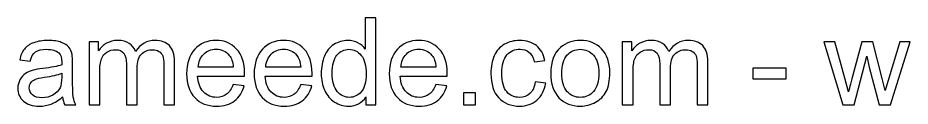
# Model space of a CAD drawing. Header units: millimetres. Extents: x -790 to 1043, y -481 to 328.
# Drawn here: x 593.1 to 824.4, y -481.3 to -458.4 of the extents above; entities that cross this region are included whole.
import ezdxf

# ---------------------------------------------------------------- set-up
doc = ezdxf.new("R2010")
doc.units = ezdxf.units.MM
doc.header["$MEASUREMENT"] = 0
doc.layers.add('Layer 1', color=7, linetype='Continuous')

msp = doc.modelspace()

# ---------------------------------------------------------------- linework, layer by layer
at = {"layer": 'Layer 1', "color": 250}
for points, knots in [([(683.3194, -480.9353), (683.3194, -480.9353), (683.3194, -478.8628), (683.3194, -478.8628), (683.3194, -478.8628), (682.2858, -480.4736), (680.7642, -481.2816), (678.7547, -481.2816), (678.7547, -481.2816), (677.4535, -481.2816), (676.2573, -480.9248), (675.1712, -480.206), (675.1712, -480.206), (674.0799, -479.4924), (673.2351, -478.4903), (672.6318, -477.2101), (672.6318, -477.2101), (672.0336, -475.9247), (671.7346, -474.4503), (671.7346, -472.7819), (671.7346, -472.7819), (671.7346, -471.1554), (672.0074, -469.681), (672.5478, -468.3536), (672.5478, -468.3536), (673.0935, -467.0314), (673.9067, -466.0135), (674.9928, -465.3105), (674.9928, -465.3105), (676.0736, -464.6022), (677.2909, -464.2506), (678.6288, -464.2506), (678.6288, -464.2506), (679.6152, -464.2506), (680.4914, -464.4605), (681.2574, -464.875), (681.2574, -464.875), (682.0234, -465.2895), (682.6478, -465.8352), (683.1305, -466.5015), (683.1305, -466.5015), (683.1305, -466.5015), (683.1305, -458.3953), (683.1305, -458.3953), (683.1305, -458.3953), (683.1305, -458.3953), (685.9008, -458.3953), (685.9008, -458.3953), (685.9008, -458.3953), (685.9008, -458.3953), (685.9008, -480.9353), (685.9008, -480.9353), (685.9008, -480.9353), (685.9008, -480.9353), (683.3194, -480.9353), (683.3194, -480.9353)], [0, 0, 0, 0, 0.06666667, 0.06666667, 0.06666667, 0.06666667, 0.13333333, 0.13333333, 0.13333333, 0.13333333, 0.2, 0.2, 0.2, 0.2, 0.26666667, 0.26666667, 0.26666667, 0.26666667, 0.33333333, 0.33333333, 0.33333333, 0.33333333, 0.4, 0.4, 0.4, 0.4, 0.46666667, 0.46666667, 0.46666667, 0.46666667, 0.53333333, 0.53333333, 0.53333333, 0.53333333, 0.6, 0.6, 0.6, 0.6, 0.66666667, 0.66666667, 0.66666667, 0.66666667, 0.73333333, 0.73333333, 0.73333333, 0.73333333, 0.8, 0.8, 0.8, 0.8, 0.86666667, 0.86666667, 0.86666667, 0.86666667, 1, 1, 1, 1]), ([(604.6968, -478.8891), (603.6684, -479.7653), (602.6768, -480.3791), (601.7271, -480.7412), (601.7271, -480.7412), (600.7775, -481.1032), (599.7596, -481.2816), (598.6683, -481.2816), (598.6683, -481.2816), (596.8739, -481.2816), (595.494, -480.8461), (594.5286, -479.9699), (594.5286, -479.9699), (593.5632, -479.0989), (593.0805, -477.9814), (593.0805, -476.6225), (593.0805, -476.6225), (593.0805, -475.825), (593.2641, -475.0957), (593.6262, -474.4346), (593.6262, -474.4346), (593.9934, -473.7735), (594.4709, -473.2488), (595.0585, -472.8501), (595.0585, -472.8501), (595.6514, -472.4513), (596.3125, -472.147), (597.0523, -471.9424), (597.0523, -471.9424), (597.5979, -471.8007), (598.4217, -471.6643), (599.5183, -471.5279), (599.5183, -471.5279), (601.7534, -471.2655), (603.4061, -470.9455), (604.4607, -470.5782), (604.4607, -470.5782), (604.4712, -470.2004), (604.4764, -469.9591), (604.4764, -469.8594), (604.4764, -469.8594), (604.4764, -468.7366), (604.2141, -467.9443), (603.6894, -467.4826), (603.6894, -467.4826), (602.9811, -466.8583), (601.9265, -466.5487), (600.5309, -466.5487), (600.5309, -466.5487), (599.2244, -466.5487), (598.259, -466.7796), (597.6399, -467.236), (597.6399, -467.236), (597.0156, -467.6925), (596.5591, -468.5005), (596.26, -469.6653), (596.26, -469.6653), (596.26, -469.6653), (593.5527, -469.2875), (593.5527, -469.2875), (593.5527, -469.2875), (593.7993, -468.128), (594.2033, -467.1888), (594.77, -466.4753), (594.77, -466.4753), (595.3366, -465.7617), (596.1551, -465.216), (597.2254, -464.8278), (597.2254, -464.8278), (598.2905, -464.4448), (599.534, -464.2506), (600.9401, -464.2506), (600.9401, -464.2506), (602.3358, -464.2506), (603.4743, -464.4133), (604.3505, -464.7438), (604.3505, -464.7438), (605.2215, -465.0744), (605.8668, -465.4836), (606.2761, -465.9821), (606.2761, -465.9821), (606.6853, -466.4805), (606.9739, -467.1101), (607.1418, -467.8709), (607.1418, -467.8709), (607.231, -468.3431), (607.2782, -469.1931), (607.2782, -470.4156), (607.2782, -470.4156), (607.2782, -470.4156), (607.2782, -474.0883), (607.2782, -474.0883), (607.2782, -474.0883), (607.2782, -476.654), (607.3359, -478.2752), (607.4513, -478.9625), (607.4513, -478.9625), (607.5615, -479.6498), (607.7924, -480.3057), (608.1282, -480.9353), (608.1282, -480.9353), (608.1282, -480.9353), (605.232, -480.9353), (605.232, -480.9353), (605.232, -480.9353), (604.9539, -480.3529), (604.7755, -479.6708), (604.6968, -478.8891)], [0, 0, 0, 0, 0.03571429, 0.03571429, 0.03571429, 0.03571429, 0.07142857, 0.07142857, 0.07142857, 0.07142857, 0.10714286, 0.10714286, 0.10714286, 0.10714286, 0.14285714, 0.14285714, 0.14285714, 0.14285714, 0.17857143, 0.17857143, 0.17857143, 0.17857143, 0.21428571, 0.21428571, 0.21428571, 0.21428571, 0.25, 0.25, 0.25, 0.25, 0.28571429, 0.28571429, 0.28571429, 0.28571429, 0.32142857, 0.32142857, 0.32142857, 0.32142857, 0.35714286, 0.35714286, 0.35714286, 0.35714286, 0.39285714, 0.39285714, 0.39285714, 0.39285714, 0.42857143, 0.42857143, 0.42857143, 0.42857143, 0.46428571, 0.46428571, 0.46428571, 0.46428571, 0.5, 0.5, 0.5, 0.5, 0.53571429, 0.53571429, 0.53571429, 0.53571429, 0.57142857, 0.57142857, 0.57142857, 0.57142857, 0.60714286, 0.60714286, 0.60714286, 0.60714286, 0.64285714, 0.64285714, 0.64285714, 0.64285714, 0.67857143, 0.67857143, 0.67857143, 0.67857143, 0.71428571, 0.71428571, 0.71428571, 0.71428571, 0.75, 0.75, 0.75, 0.75, 0.78571429, 0.78571429, 0.78571429, 0.78571429, 0.82142857, 0.82142857, 0.82142857, 0.82142857, 0.85714286, 0.85714286, 0.85714286, 0.85714286, 0.89285714, 0.89285714, 0.89285714, 0.89285714, 0.92857143, 0.92857143, 0.92857143, 0.92857143, 1, 1, 1, 1]), ([(611.5333, -480.9353), (611.5333, -480.9353), (611.5333, -464.5969), (611.5333, -464.5969), (611.5333, -464.5969), (611.5333, -464.5969), (614.0203, -464.5969), (614.0203, -464.5969), (614.0203, -464.5969), (614.0203, -464.5969), (614.0203, -466.9055), (614.0203, -466.9055), (614.0203, -466.9055), (614.5292, -466.108), (615.2113, -465.4626), (616.0613, -464.9799), (616.0613, -464.9799), (616.9112, -464.492), (617.8766, -464.2506), (618.9627, -464.2506), (618.9627, -464.2506), (620.1695, -464.2506), (621.1611, -464.5025), (621.9324, -465.0009), (621.9324, -465.0009), (622.7036, -465.5046), (623.2493, -466.2024), (623.5641, -467.1049), (623.5641, -467.1049), (624.8653, -465.2003), (626.5495, -464.2506), (628.6272, -464.2506), (628.6272, -464.2506), (630.2537, -464.2506), (631.5077, -464.6966), (632.3787, -465.5938), (632.3787, -465.5938), (633.2549, -466.491), (633.6956, -467.8709), (633.6956, -469.7335), (633.6956, -469.7335), (633.6956, -469.7335), (633.6956, -480.9353), (633.6956, -480.9353), (633.6956, -480.9353), (633.6956, -480.9353), (630.9253, -480.9353), (630.9253, -480.9353), (630.9253, -480.9353), (630.9253, -480.9353), (630.9253, -470.6517), (630.9253, -470.6517), (630.9253, -470.6517), (630.9253, -469.5499), (630.8309, -468.7523), (630.6525, -468.2644), (630.6525, -468.2644), (630.4741, -467.7765), (630.1488, -467.3882), (629.6713, -467.0891), (629.6713, -467.0891), (629.1991, -466.7901), (628.643, -466.6432), (628.0081, -466.6432), (628.0081, -466.6432), (626.8538, -466.6432), (625.8989, -467.0262), (625.1381, -467.7869), (625.1381, -467.7869), (624.3774, -468.553), (623.9996, -469.7755), (623.9996, -471.4544), (623.9996, -471.4544), (623.9996, -471.4544), (623.9996, -480.9353), (623.9996, -480.9353), (623.9996, -480.9353), (623.9996, -480.9353), (621.2293, -480.9353), (621.2293, -480.9353), (621.2293, -480.9353), (621.2293, -480.9353), (621.2293, -470.3316), (621.2293, -470.3316), (621.2293, -470.3316), (621.2293, -469.1039), (621.0037, -468.1805), (620.5525, -467.5666), (620.5525, -467.5666), (620.1013, -466.9527), (619.3615, -466.6432), (618.3383, -466.6432), (618.3383, -466.6432), (617.5618, -466.6432), (616.843, -466.8478), (616.1819, -467.257), (616.1819, -467.257), (615.5208, -467.6663), (615.0434, -468.2644), (614.7443, -469.0567), (614.7443, -469.0567), (614.4505, -469.8437), (614.3036, -470.9822), (614.3036, -472.467), (614.3036, -472.467), (614.3036, -472.467), (614.3036, -480.9353), (614.3036, -480.9353), (614.3036, -480.9353), (614.3036, -480.9353), (611.5333, -480.9353), (611.5333, -480.9353)], [0, 0, 0, 0, 0.03448276, 0.03448276, 0.03448276, 0.03448276, 0.06896552, 0.06896552, 0.06896552, 0.06896552, 0.10344828, 0.10344828, 0.10344828, 0.10344828, 0.13793103, 0.13793103, 0.13793103, 0.13793103, 0.17241379, 0.17241379, 0.17241379, 0.17241379, 0.20689655, 0.20689655, 0.20689655, 0.20689655, 0.24137931, 0.24137931, 0.24137931, 0.24137931, 0.27586207, 0.27586207, 0.27586207, 0.27586207, 0.31034483, 0.31034483, 0.31034483, 0.31034483, 0.34482759, 0.34482759, 0.34482759, 0.34482759, 0.37931034, 0.37931034, 0.37931034, 0.37931034, 0.4137931, 0.4137931, 0.4137931, 0.4137931, 0.44827586, 0.44827586, 0.44827586, 0.44827586, 0.48275862, 0.48275862, 0.48275862, 0.48275862, 0.51724138, 0.51724138, 0.51724138, 0.51724138, 0.55172414, 0.55172414, 0.55172414, 0.55172414, 0.5862069, 0.5862069, 0.5862069, 0.5862069, 0.62068966, 0.62068966, 0.62068966, 0.62068966, 0.65517241, 0.65517241, 0.65517241, 0.65517241, 0.68965517, 0.68965517, 0.68965517, 0.68965517, 0.72413793, 0.72413793, 0.72413793, 0.72413793, 0.75862069, 0.75862069, 0.75862069, 0.75862069, 0.79310345, 0.79310345, 0.79310345, 0.79310345, 0.82758621, 0.82758621, 0.82758621, 0.82758621, 0.86206897, 0.86206897, 0.86206897, 0.86206897, 0.89655172, 0.89655172, 0.89655172, 0.89655172, 0.93103448, 0.93103448, 0.93103448, 0.93103448, 1, 1, 1, 1]), ([(648.9007, -475.6466), (648.9007, -475.6466), (651.7654, -476.0243), (651.7654, -476.0243), (651.7654, -476.0243), (651.3195, -477.6876), (650.4852, -478.9835), (649.268, -479.9017), (649.268, -479.9017), (648.0507, -480.8199), (646.4977, -481.2816), (644.6036, -481.2816), (644.6036, -481.2816), (642.2216, -481.2816), (640.3328, -480.547), (638.9371, -479.078), (638.9371, -479.078), (637.5415, -477.6141), (636.8437, -475.5521), (636.8437, -472.9025), (636.8437, -472.9025), (636.8437, -470.1637), (637.5467, -468.0335), (638.9581, -466.5225), (638.9581, -466.5225), (640.3695, -465.0062), (642.2006, -464.2506), (644.4515, -464.2506), (644.4515, -464.2506), (646.6289, -464.2506), (648.4075, -464.9904), (649.7874, -466.4753), (649.7874, -466.4753), (651.1673, -467.9601), (651.8599, -470.0483), (651.8599, -472.7399), (651.8599, -472.7399), (651.8599, -472.9025), (651.8546, -473.1491), (651.8441, -473.4744), (651.8441, -473.4744), (651.8441, -473.4744), (639.6769, -473.4744), (639.6769, -473.4744), (639.6769, -473.4744), (639.7819, -475.2636), (640.2855, -476.6382), (641.1985, -477.5879), (641.1985, -477.5879), (642.1062, -478.5375), (643.2447, -479.015), (644.6036, -479.015), (644.6036, -479.015), (645.6162, -479.015), (646.482, -478.7474), (647.1955, -478.2122), (647.1955, -478.2122), (647.9143, -477.6771), (648.481, -476.8218), (648.9007, -475.6466)], [0, 0, 0, 0, 0.0625, 0.0625, 0.0625, 0.0625, 0.125, 0.125, 0.125, 0.125, 0.1875, 0.1875, 0.1875, 0.1875, 0.25, 0.25, 0.25, 0.25, 0.3125, 0.3125, 0.3125, 0.3125, 0.375, 0.375, 0.375, 0.375, 0.4375, 0.4375, 0.4375, 0.4375, 0.5, 0.5, 0.5, 0.5, 0.5625, 0.5625, 0.5625, 0.5625, 0.625, 0.625, 0.625, 0.625, 0.6875, 0.6875, 0.6875, 0.6875, 0.75, 0.75, 0.75, 0.75, 0.8125, 0.8125, 0.8125, 0.8125, 0.875, 0.875, 0.875, 0.875, 1, 1, 1, 1]), ([(666.4091, -475.6466), (666.4091, -475.6466), (669.2738, -476.0243), (669.2738, -476.0243), (669.2738, -476.0243), (668.8279, -477.6876), (667.9936, -478.9835), (666.7764, -479.9017), (666.7764, -479.9017), (665.5591, -480.8199), (664.0061, -481.2816), (662.112, -481.2816), (662.112, -481.2816), (659.73, -481.2816), (657.8412, -480.547), (656.4455, -479.078), (656.4455, -479.078), (655.0499, -477.6141), (654.3521, -475.5521), (654.3521, -472.9025), (654.3521, -472.9025), (654.3521, -470.1637), (655.0551, -468.0335), (656.4665, -466.5225), (656.4665, -466.5225), (657.8779, -465.0062), (659.709, -464.2506), (661.9599, -464.2506), (661.9599, -464.2506), (664.1373, -464.2506), (665.9159, -464.9904), (667.2958, -466.4753), (667.2958, -466.4753), (668.6757, -467.9601), (669.3683, -470.0483), (669.3683, -472.7399), (669.3683, -472.7399), (669.3683, -472.9025), (669.363, -473.1491), (669.3525, -473.4744), (669.3525, -473.4744), (669.3525, -473.4744), (657.1853, -473.4744), (657.1853, -473.4744), (657.1853, -473.4744), (657.2903, -475.2636), (657.7939, -476.6382), (658.7069, -477.5879), (658.7069, -477.5879), (659.6146, -478.5375), (660.7531, -479.015), (662.112, -479.015), (662.112, -479.015), (663.1246, -479.015), (663.9904, -478.7474), (664.7039, -478.2122), (664.7039, -478.2122), (665.4227, -477.6771), (665.9894, -476.8218), (666.4091, -475.6466)], [0, 0, 0, 0, 0.0625, 0.0625, 0.0625, 0.0625, 0.125, 0.125, 0.125, 0.125, 0.1875, 0.1875, 0.1875, 0.1875, 0.25, 0.25, 0.25, 0.25, 0.3125, 0.3125, 0.3125, 0.3125, 0.375, 0.375, 0.375, 0.375, 0.4375, 0.4375, 0.4375, 0.4375, 0.5, 0.5, 0.5, 0.5, 0.5625, 0.5625, 0.5625, 0.5625, 0.625, 0.625, 0.625, 0.625, 0.6875, 0.6875, 0.6875, 0.6875, 0.75, 0.75, 0.75, 0.75, 0.8125, 0.8125, 0.8125, 0.8125, 0.875, 0.875, 0.875, 0.875, 1, 1, 1, 1]), ([(701.4259, -475.6466), (701.4259, -475.6466), (704.2906, -476.0243), (704.2906, -476.0243), (704.2906, -476.0243), (703.8447, -477.6876), (703.0104, -478.9835), (701.7932, -479.9017), (701.7932, -479.9017), (700.5759, -480.8199), (699.0229, -481.2816), (697.1288, -481.2816), (697.1288, -481.2816), (694.7468, -481.2816), (692.858, -480.547), (691.4623, -479.078), (691.4623, -479.078), (690.0667, -477.6141), (689.3689, -475.5521), (689.3689, -472.9025), (689.3689, -472.9025), (689.3689, -470.1637), (690.0719, -468.0335), (691.4833, -466.5225), (691.4833, -466.5225), (692.8947, -465.0062), (694.7258, -464.2506), (696.9767, -464.2506), (696.9767, -464.2506), (699.1541, -464.2506), (700.9327, -464.9904), (702.3126, -466.4753), (702.3126, -466.4753), (703.6925, -467.9601), (704.3851, -470.0483), (704.3851, -472.7399), (704.3851, -472.7399), (704.3851, -472.9025), (704.3798, -473.1491), (704.3693, -473.4744), (704.3693, -473.4744), (704.3693, -473.4744), (692.2021, -473.4744), (692.2021, -473.4744), (692.2021, -473.4744), (692.3071, -475.2636), (692.8107, -476.6382), (693.7237, -477.5879), (693.7237, -477.5879), (694.6314, -478.5375), (695.7699, -479.015), (697.1288, -479.015), (697.1288, -479.015), (698.1414, -479.015), (699.0072, -478.7474), (699.7207, -478.2122), (699.7207, -478.2122), (700.4395, -477.6771), (701.0062, -476.8218), (701.4259, -475.6466)], [0, 0, 0, 0, 0.0625, 0.0625, 0.0625, 0.0625, 0.125, 0.125, 0.125, 0.125, 0.1875, 0.1875, 0.1875, 0.1875, 0.25, 0.25, 0.25, 0.25, 0.3125, 0.3125, 0.3125, 0.3125, 0.375, 0.375, 0.375, 0.375, 0.4375, 0.4375, 0.4375, 0.4375, 0.5, 0.5, 0.5, 0.5, 0.5625, 0.5625, 0.5625, 0.5625, 0.625, 0.625, 0.625, 0.625, 0.6875, 0.6875, 0.6875, 0.6875, 0.75, 0.75, 0.75, 0.75, 0.8125, 0.8125, 0.8125, 0.8125, 0.875, 0.875, 0.875, 0.875, 1, 1, 1, 1]), ([(727.2084, -474.954), (727.2084, -474.954), (729.9157, -475.3318), (729.9157, -475.3318), (729.9157, -475.3318), (729.6167, -477.1944), (728.8611, -478.6477), (727.6386, -479.7023), (727.6386, -479.7023), (726.4161, -480.7569), (724.9103, -481.2816), (723.1317, -481.2816), (723.1317, -481.2816), (720.9018, -481.2816), (719.1074, -480.5523), (717.7538, -479.0937), (717.7538, -479.0937), (716.3949, -477.6351), (715.718, -475.5469), (715.718, -472.8291), (715.718, -472.8291), (715.718, -471.0662), (716.0118, -469.5289), (716.5942, -468.2067), (716.5942, -468.2067), (717.1766, -466.8898), (718.0633, -465.8981), (719.2596, -465.2423), (719.2596, -465.2423), (720.4506, -464.5812), (721.7465, -464.2506), (723.1527, -464.2506), (723.1527, -464.2506), (724.9208, -464.2506), (726.3742, -464.6966), (727.497, -465.5938), (727.497, -465.5938), (728.625, -466.491), (729.3491, -467.766), (729.6639, -469.4134), (729.6639, -469.4134), (729.6639, -469.4134), (726.988, -469.8227), (726.988, -469.8227), (726.988, -469.8227), (726.7309, -468.7261), (726.2797, -467.9024), (725.6239, -467.3462), (725.6239, -467.3462), (724.9733, -466.7953), (724.1863, -466.5172), (723.2628, -466.5172), (723.2628, -466.5172), (721.8672, -466.5172), (720.7339, -467.0157), (719.8577, -468.0126), (719.8577, -468.0126), (718.9867, -469.0147), (718.5513, -470.5887), (718.5513, -472.7504), (718.5513, -472.7504), (718.5513, -474.9435), (718.971, -476.5333), (719.8105, -477.5249), (719.8105, -477.5249), (720.6552, -478.5165), (721.7518, -479.015), (723.1002, -479.015), (723.1002, -479.015), (724.1915, -479.015), (725.0992, -478.6844), (725.8233, -478.0181), (725.8233, -478.0181), (726.5526, -477.357), (727.0143, -476.3339), (727.2084, -474.954)], [0, 0, 0, 0, 0.05, 0.05, 0.05, 0.05, 0.1, 0.1, 0.1, 0.1, 0.15, 0.15, 0.15, 0.15, 0.2, 0.2, 0.2, 0.2, 0.25, 0.25, 0.25, 0.25, 0.3, 0.3, 0.3, 0.3, 0.35, 0.35, 0.35, 0.35, 0.4, 0.4, 0.4, 0.4, 0.45, 0.45, 0.45, 0.45, 0.5, 0.5, 0.5, 0.5, 0.55, 0.55, 0.55, 0.55, 0.6, 0.6, 0.6, 0.6, 0.65, 0.65, 0.65, 0.65, 0.7, 0.7, 0.7, 0.7, 0.75, 0.75, 0.75, 0.75, 0.8, 0.8, 0.8, 0.8, 0.85, 0.85, 0.85, 0.85, 0.9, 0.9, 0.9, 0.9, 1, 1, 1, 1]), ([(731.2379, -472.7661), (731.2379, -469.7492), (732.0773, -467.5141), (733.7615, -466.0608), (733.7615, -466.0608), (735.1624, -464.854), (736.8781, -464.2506), (738.8981, -464.2506), (738.8981, -464.2506), (741.1385, -464.2506), (742.9748, -464.9852), (744.402, -466.4543), (744.402, -466.4543), (745.8238, -467.9181), (746.5374, -469.9486), (746.5374, -472.5353), (746.5374, -472.5353), (746.5374, -474.634), (746.2226, -476.2814), (745.593, -477.4829), (745.593, -477.4829), (744.9634, -478.6844), (744.0452, -479.6184), (742.8384, -480.2847), (742.8384, -480.2847), (741.6369, -480.951), (740.32, -481.2816), (738.8981, -481.2816), (738.8981, -481.2816), (736.6105, -481.2816), (734.7637, -480.5523), (733.3523, -479.0884), (733.3523, -479.0884), (731.9409, -477.6246), (731.2379, -475.5154), (731.2379, -472.7661)], [0, 0, 0, 0, 0.1, 0.1, 0.1, 0.1, 0.2, 0.2, 0.2, 0.2, 0.3, 0.3, 0.3, 0.3, 0.4, 0.4, 0.4, 0.4, 0.5, 0.5, 0.5, 0.5, 0.6, 0.6, 0.6, 0.6, 0.7, 0.7, 0.7, 0.7, 0.8, 0.8, 0.8, 0.8, 1, 1, 1, 1]), ([(749.7851, -480.9353), (749.7851, -480.9353), (749.7851, -464.5969), (749.7851, -464.5969), (749.7851, -464.5969), (749.7851, -464.5969), (752.2721, -464.5969), (752.2721, -464.5969), (752.2721, -464.5969), (752.2721, -464.5969), (752.2721, -466.9055), (752.2721, -466.9055), (752.2721, -466.9055), (752.781, -466.108), (753.4631, -465.4626), (754.3131, -464.9799), (754.3131, -464.9799), (755.163, -464.492), (756.1284, -464.2506), (757.2145, -464.2506), (757.2145, -464.2506), (758.4213, -464.2506), (759.4129, -464.5025), (760.1842, -465.0009), (760.1842, -465.0009), (760.9554, -465.5046), (761.5011, -466.2024), (761.8159, -467.1049), (761.8159, -467.1049), (763.1171, -465.2003), (764.8013, -464.2506), (766.879, -464.2506), (766.879, -464.2506), (768.5055, -464.2506), (769.7595, -464.6966), (770.6305, -465.5938), (770.6305, -465.5938), (771.5067, -466.491), (771.9474, -467.8709), (771.9474, -469.7335), (771.9474, -469.7335), (771.9474, -469.7335), (771.9474, -480.9353), (771.9474, -480.9353), (771.9474, -480.9353), (771.9474, -480.9353), (769.1771, -480.9353), (769.1771, -480.9353), (769.1771, -480.9353), (769.1771, -480.9353), (769.1771, -470.6517), (769.1771, -470.6517), (769.1771, -470.6517), (769.1771, -469.5499), (769.0827, -468.7523), (768.9043, -468.2644), (768.9043, -468.2644), (768.7259, -467.7765), (768.4006, -467.3882), (767.9231, -467.0891), (767.9231, -467.0891), (767.4509, -466.7901), (766.8948, -466.6432), (766.2599, -466.6432), (766.2599, -466.6432), (765.1056, -466.6432), (764.1507, -467.0262), (763.3899, -467.7869), (763.3899, -467.7869), (762.6292, -468.553), (762.2514, -469.7755), (762.2514, -471.4544), (762.2514, -471.4544), (762.2514, -471.4544), (762.2514, -480.9353), (762.2514, -480.9353), (762.2514, -480.9353), (762.2514, -480.9353), (759.4811, -480.9353), (759.4811, -480.9353), (759.4811, -480.9353), (759.4811, -480.9353), (759.4811, -470.3316), (759.4811, -470.3316), (759.4811, -470.3316), (759.4811, -469.1039), (759.2555, -468.1805), (758.8043, -467.5666), (758.8043, -467.5666), (758.3531, -466.9527), (757.6133, -466.6432), (756.5901, -466.6432), (756.5901, -466.6432), (755.8136, -466.6432), (755.0948, -466.8478), (754.4337, -467.257), (754.4337, -467.257), (753.7726, -467.6663), (753.2952, -468.2644), (752.9961, -469.0567), (752.9961, -469.0567), (752.7023, -469.8437), (752.5554, -470.9822), (752.5554, -472.467), (752.5554, -472.467), (752.5554, -472.467), (752.5554, -480.9353), (752.5554, -480.9353), (752.5554, -480.9353), (752.5554, -480.9353), (749.7851, -480.9353), (749.7851, -480.9353)], [0, 0, 0, 0, 0.03448276, 0.03448276, 0.03448276, 0.03448276, 0.06896552, 0.06896552, 0.06896552, 0.06896552, 0.10344828, 0.10344828, 0.10344828, 0.10344828, 0.13793103, 0.13793103, 0.13793103, 0.13793103, 0.17241379, 0.17241379, 0.17241379, 0.17241379, 0.20689655, 0.20689655, 0.20689655, 0.20689655, 0.24137931, 0.24137931, 0.24137931, 0.24137931, 0.27586207, 0.27586207, 0.27586207, 0.27586207, 0.31034483, 0.31034483, 0.31034483, 0.31034483, 0.34482759, 0.34482759, 0.34482759, 0.34482759, 0.37931034, 0.37931034, 0.37931034, 0.37931034, 0.4137931, 0.4137931, 0.4137931, 0.4137931, 0.44827586, 0.44827586, 0.44827586, 0.44827586, 0.48275862, 0.48275862, 0.48275862, 0.48275862, 0.51724138, 0.51724138, 0.51724138, 0.51724138, 0.55172414, 0.55172414, 0.55172414, 0.55172414, 0.5862069, 0.5862069, 0.5862069, 0.5862069, 0.62068966, 0.62068966, 0.62068966, 0.62068966, 0.65517241, 0.65517241, 0.65517241, 0.65517241, 0.68965517, 0.68965517, 0.68965517, 0.68965517, 0.72413793, 0.72413793, 0.72413793, 0.72413793, 0.75862069, 0.75862069, 0.75862069, 0.75862069, 0.79310345, 0.79310345, 0.79310345, 0.79310345, 0.82758621, 0.82758621, 0.82758621, 0.82758621, 0.86206897, 0.86206897, 0.86206897, 0.86206897, 0.89655172, 0.89655172, 0.89655172, 0.89655172, 0.93103448, 0.93103448, 0.93103448, 0.93103448, 1, 1, 1, 1]), ([(806.9222, -480.9353), (806.9222, -480.9353), (801.985, -464.5969), (801.985, -464.5969), (801.985, -464.5969), (801.985, -464.5969), (804.8812, -464.5969), (804.8812, -464.5969), (804.8812, -464.5969), (804.8812, -464.5969), (807.4888, -474.0253), (807.4888, -474.0253), (807.4888, -474.0253), (807.4888, -474.0253), (808.4123, -477.5354), (808.4123, -477.5354), (808.4123, -477.5354), (808.449, -477.3623), (808.7323, -476.2395), (809.257, -474.167), (809.257, -474.167), (809.257, -474.167), (811.8436, -464.5969), (811.8436, -464.5969), (811.8436, -464.5969), (811.8436, -464.5969), (814.6821, -464.5969), (814.6821, -464.5969), (814.6821, -464.5969), (814.6821, -464.5969), (817.1429, -474.083), (817.1429, -474.083), (817.1429, -474.083), (817.1429, -474.083), (817.9456, -477.1944), (817.9456, -477.1944), (817.9456, -477.1944), (817.9456, -477.1944), (818.8848, -474.0411), (818.8848, -474.0411), (818.8848, -474.0411), (818.8848, -474.0411), (821.7075, -464.5969), (821.7075, -464.5969), (821.7075, -464.5969), (821.7075, -464.5969), (824.3991, -464.5969), (824.3991, -464.5969), (824.3991, -464.5969), (824.3991, -464.5969), (819.273, -480.9353), (819.273, -480.9353), (819.273, -480.9353), (819.273, -480.9353), (816.4083, -480.9353), (816.4083, -480.9353), (816.4083, -480.9353), (816.4083, -480.9353), (813.8164, -471.1606), (813.8164, -471.1606), (813.8164, -471.1606), (813.8164, -471.1606), (813.1606, -468.3641), (813.1606, -468.3641), (813.1606, -468.3641), (813.1606, -468.3641), (809.8551, -480.9353), (809.8551, -480.9353), (809.8551, -480.9353), (809.8551, -480.9353), (806.9222, -480.9353), (806.9222, -480.9353)], [0, 0, 0, 0, 0.05263158, 0.05263158, 0.05263158, 0.05263158, 0.10526316, 0.10526316, 0.10526316, 0.10526316, 0.15789474, 0.15789474, 0.15789474, 0.15789474, 0.21052632, 0.21052632, 0.21052632, 0.21052632, 0.26315789, 0.26315789, 0.26315789, 0.26315789, 0.31578947, 0.31578947, 0.31578947, 0.31578947, 0.36842105, 0.36842105, 0.36842105, 0.36842105, 0.42105263, 0.42105263, 0.42105263, 0.42105263, 0.47368421, 0.47368421, 0.47368421, 0.47368421, 0.52631579, 0.52631579, 0.52631579, 0.52631579, 0.57894737, 0.57894737, 0.57894737, 0.57894737, 0.63157895, 0.63157895, 0.63157895, 0.63157895, 0.68421053, 0.68421053, 0.68421053, 0.68421053, 0.73684211, 0.73684211, 0.73684211, 0.73684211, 0.78947368, 0.78947368, 0.78947368, 0.78947368, 0.84210526, 0.84210526, 0.84210526, 0.84210526, 0.89473684, 0.89473684, 0.89473684, 0.89473684, 1, 1, 1, 1]), ([(639.8343, -471.2078), (639.8343, -471.2078), (648.9322, -471.2078), (648.9322, -471.2078), (648.9322, -471.2078), (648.8115, -469.8332), (648.46, -468.8048), (647.8881, -468.1175), (647.8881, -468.1175), (647.0119, -467.0524), (645.8681, -466.5172), (644.4672, -466.5172), (644.4672, -466.5172), (643.1975, -466.5172), (642.1324, -466.9422), (641.2667, -467.7922), (641.2667, -467.7922), (640.4062, -468.6422), (639.9288, -469.7807), (639.8343, -471.2078)], [0, 0, 0, 0, 0.16666667, 0.16666667, 0.16666667, 0.16666667, 0.33333333, 0.33333333, 0.33333333, 0.33333333, 0.5, 0.5, 0.5, 0.5, 0.66666667, 0.66666667, 0.66666667, 0.66666667, 1, 1, 1, 1]), ([(657.3427, -471.2078), (657.3427, -471.2078), (666.4406, -471.2078), (666.4406, -471.2078), (666.4406, -471.2078), (666.3199, -469.8332), (665.9684, -468.8048), (665.3965, -468.1175), (665.3965, -468.1175), (664.5203, -467.0524), (663.3765, -466.5172), (661.9756, -466.5172), (661.9756, -466.5172), (660.7059, -466.5172), (659.6408, -466.9422), (658.7751, -467.7922), (658.7751, -467.7922), (657.9146, -468.6422), (657.4372, -469.7807), (657.3427, -471.2078)], [0, 0, 0, 0, 0.16666667, 0.16666667, 0.16666667, 0.16666667, 0.33333333, 0.33333333, 0.33333333, 0.33333333, 0.5, 0.5, 0.5, 0.5, 0.66666667, 0.66666667, 0.66666667, 0.66666667, 1, 1, 1, 1]), ([(674.5678, -472.7871), (674.5678, -474.8753), (675.0085, -476.4336), (675.8952, -477.4672), (675.8952, -477.4672), (676.7767, -478.5008), (677.8208, -479.015), (679.0223, -479.015), (679.0223, -479.015), (680.2343, -479.015), (681.2627, -478.5218), (682.1126, -477.5354), (682.1126, -477.5354), (682.9574, -476.549), (683.3823, -475.0432), (683.3823, -473.018), (683.3823, -473.018), (683.3823, -470.7933), (682.9521, -469.1563), (682.0864, -468.1122), (682.0864, -468.1122), (681.2259, -467.0681), (680.1608, -466.5487), (678.8964, -466.5487), (678.8964, -466.5487), (677.6634, -466.5487), (676.635, -467.0472), (675.806, -468.0493), (675.806, -468.0493), (674.9823, -469.0514), (674.5678, -470.6307), (674.5678, -472.7871)], [0, 0, 0, 0, 0.11111111, 0.11111111, 0.11111111, 0.11111111, 0.22222222, 0.22222222, 0.22222222, 0.22222222, 0.33333333, 0.33333333, 0.33333333, 0.33333333, 0.44444444, 0.44444444, 0.44444444, 0.44444444, 0.55555556, 0.55555556, 0.55555556, 0.55555556, 0.66666667, 0.66666667, 0.66666667, 0.66666667, 0.77777778, 0.77777778, 0.77777778, 0.77777778, 1, 1, 1, 1]), ([(692.3595, -471.2078), (692.3595, -471.2078), (701.4574, -471.2078), (701.4574, -471.2078), (701.4574, -471.2078), (701.3367, -469.8332), (700.9852, -468.8048), (700.4133, -468.1175), (700.4133, -468.1175), (699.5371, -467.0524), (698.3933, -466.5172), (696.9924, -466.5172), (696.9924, -466.5172), (695.7227, -466.5172), (694.6576, -466.9422), (693.7919, -467.7922), (693.7919, -467.7922), (692.9314, -468.6422), (692.454, -469.7807), (692.3595, -471.2078)], [0, 0, 0, 0, 0.16666667, 0.16666667, 0.16666667, 0.16666667, 0.33333333, 0.33333333, 0.33333333, 0.33333333, 0.5, 0.5, 0.5, 0.5, 0.66666667, 0.66666667, 0.66666667, 0.66666667, 1, 1, 1, 1]), ([(734.0711, -472.7714), (734.0711, -474.8596), (734.5276, -476.4231), (735.4405, -477.4567), (735.4405, -477.4567), (736.3587, -478.4956), (737.5077, -479.015), (738.8981, -479.015), (738.8981, -479.015), (740.2728, -479.015), (741.4166, -478.4956), (742.3347, -477.4515), (742.3347, -477.4515), (743.2477, -476.4074), (743.7041, -474.8176), (743.7041, -472.6822), (743.7041, -472.6822), (743.7041, -470.6674), (743.2424, -469.1406), (742.3242, -468.107), (742.3242, -468.107), (741.4061, -467.0681), (740.2623, -466.5487), (738.8981, -466.5487), (738.8981, -466.5487), (737.5077, -466.5487), (736.3587, -467.0629), (735.4405, -468.0965), (735.4405, -468.0965), (734.5276, -469.1301), (734.0711, -470.6884), (734.0711, -472.7714)], [0, 0, 0, 0, 0.11111111, 0.11111111, 0.11111111, 0.11111111, 0.22222222, 0.22222222, 0.22222222, 0.22222222, 0.33333333, 0.33333333, 0.33333333, 0.33333333, 0.44444444, 0.44444444, 0.44444444, 0.44444444, 0.55555556, 0.55555556, 0.55555556, 0.55555556, 0.66666667, 0.66666667, 0.66666667, 0.66666667, 0.77777778, 0.77777778, 0.77777778, 0.77777778, 1, 1, 1, 1]), ([(783.6529, -474.167), (783.6529, -474.167), (783.6529, -471.3967), (783.6529, -471.3967), (783.6529, -471.3967), (783.6529, -471.3967), (792.2156, -471.3967), (792.2156, -471.3967), (792.2156, -471.3967), (792.2156, -471.3967), (792.2156, -474.167), (792.2156, -474.167), (792.2156, -474.167), (792.2156, -474.167), (783.6529, -474.167), (783.6529, -474.167)], [0, 0, 0, 0, 0.2, 0.2, 0.2, 0.2, 0.4, 0.4, 0.4, 0.4, 0.6, 0.6, 0.6, 0.6, 1, 1, 1, 1]), ([(604.4764, -472.7504), (603.4691, -473.1596), (601.958, -473.5059), (599.9432, -473.7892), (599.9432, -473.7892), (598.7995, -473.9519), (597.9915, -474.1355), (597.5192, -474.3401), (597.5192, -474.3401), (597.047, -474.5448), (596.685, -474.8438), (596.4279, -475.2321), (596.4279, -475.2321), (596.1708, -475.6256), (596.0397, -476.0611), (596.0397, -476.5438), (596.0397, -476.5438), (596.0397, -477.2731), (596.3177, -477.8869), (596.8791, -478.3749), (596.8791, -478.3749), (597.4405, -478.8628), (598.259, -479.1094), (599.3346, -479.1094), (599.3346, -479.1094), (600.3997, -479.1094), (601.3494, -478.8786), (602.1836, -478.4116), (602.1836, -478.4116), (603.0126, -477.9499), (603.6265, -477.315), (604.0147, -476.5123), (604.0147, -476.5123), (604.3138, -475.8879), (604.4607, -474.9697), (604.4607, -473.7577), (604.4607, -473.7577), (604.4607, -473.7577), (604.4764, -472.7504), (604.4764, -472.7504)], [0, 0, 0, 0, 0.09090909, 0.09090909, 0.09090909, 0.09090909, 0.18181818, 0.18181818, 0.18181818, 0.18181818, 0.27272727, 0.27272727, 0.27272727, 0.27272727, 0.36363636, 0.36363636, 0.36363636, 0.36363636, 0.45454545, 0.45454545, 0.45454545, 0.45454545, 0.54545455, 0.54545455, 0.54545455, 0.54545455, 0.63636364, 0.63636364, 0.63636364, 0.63636364, 0.72727273, 0.72727273, 0.72727273, 0.72727273, 0.81818182, 0.81818182, 0.81818182, 0.81818182, 1, 1, 1, 1]), ([(708.5772, -480.9353), (708.5772, -480.9353), (708.5772, -477.7873), (708.5772, -477.7873), (708.5772, -477.7873), (708.5772, -477.7873), (711.7253, -477.7873), (711.7253, -477.7873), (711.7253, -477.7873), (711.7253, -477.7873), (711.7253, -480.9353), (711.7253, -480.9353), (711.7253, -480.9353), (711.7253, -480.9353), (708.5772, -480.9353), (708.5772, -480.9353)], [0, 0, 0, 0, 0.2, 0.2, 0.2, 0.2, 0.4, 0.4, 0.4, 0.4, 0.6, 0.6, 0.6, 0.6, 1, 1, 1, 1])]:
    msp.add_open_spline(points, degree=3, knots=knots, dxfattribs=at)

doc.saveas('drawing.dxf')
